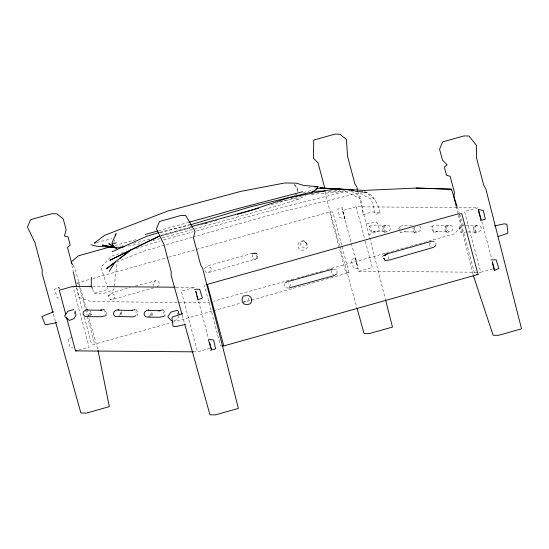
<?xml version="1.0" encoding="UTF-8"?>
<svg xmlns="http://www.w3.org/2000/svg" width="549" height="549" viewBox="0 0 549 549"><rect width="100%" height="100%" fill="white"/><g stroke="black" fill="none" stroke-linecap="round" stroke-linejoin="round"><path stroke-width="0.41" stroke-dasharray="2.75 2.06" d="M325.331 191.807L325.255 193.962L339.714 245.952M415.003 226.284L414.193 228.322L414.783 230.559L416.423 231.98L403.92 231.856L405.622 231.74L400.942 232.55L400.99 231.383M466.856 231.925L461.38 232.591L461.448 230.841L459.698 226.826L464.077 225.406M257.042 258.661L257.351 254.098L254.811 252.89L251.38 253.556L209.327 265.352L204.832 268.049L204.647 270.328L205.937 272.187L208.51 272.565L257.042 258.661L256.822 255.518L257.042 258.661L254.324 259.437L252.513 258.14L252.231 255.237L254.811 252.89M284.396 283.593L284.21 285.905L285.514 287.793L288.383 288.047M306.417 242.981L306.232 245.293L304.64 247.091L302.389 247.153L300.529 245.835L300.488 242.37L303.933 240.771L307.303 244.264L307.385 247.407L304.716 249.85L301.483 250.207L298.615 248.354L297.695 245.328L298.931 242.438L301.875 240.956L303.933 240.771L307.303 244.264L303.933 240.771M435.782 245.595L435.968 243.317L434.678 241.457M344.642 218.68L344.793 217.212L342.102 208.51L344.642 218.68L339.783 217.692L337.834 209.004L342.679 207.597M371.103 232.357L371.35 230.395L369.93 226.483L369.333 226.099L369.566 229.262L371.103 232.357L376.113 231.301L373.773 231.554L386.393 231.561L384.533 230.257L383.957 228.055L384.725 226.058L386.366 225.262L389.069 225.673L390.353 227.554L390.174 229.811L388.637 231.39L383.545 232.481L382.104 228.034L382.536 226.504L386.366 225.262L373.965 225.056L369.333 226.099M433.586 232.419L433.834 230.456L432.413 226.545L431.816 226.161L432.049 229.324L433.586 232.419L438.596 231.362L436.256 231.609L448.876 231.623L447.016 230.319L446.44 228.116L447.215 226.119L448.849 225.323L451.553 225.735L452.836 227.609L452.657 229.866L451.12 231.445L446.028 232.543L444.587 228.096L445.019 226.565L448.849 225.323L436.448 225.117L431.816 226.161M467.693 231.932L476.861 232.021L475.221 230.601L474.631 228.363L475.441 226.325L477.781 225.282L473.382 226.716L473.066 228.24L473.705 231.047L474.892 233.023L478.714 232.001L481.13 230.1L481.322 227.801L480.004 225.9L477.781 225.282L465.785 225.385M113.821 242.445L114.823 238.417M412.203 225.282L403.639 225.358L399.26 226.785L398.807 228.322L399.555 230.655M459.698 226.826L459.245 228.363L460.494 232.254L461.38 232.591M419.566 225.852L420.884 227.76L420.692 230.058L418.276 231.959L414.454 232.982L414.804 231.994L413.685 227.794M474.892 233.023L475.242 232.042L474.858 229.942L473.382 226.716M119.572 315.867L120.293 313.863L119.696 311.633M388.088 259.087L388.692 257.707L387.498 255.065M88.547 315.716L89.501 313.644L88.904 311.448M149.575 316.203L150.529 314.131L149.939 311.935M179.187 315.881L177.135 319.497L173.23 321.048M332.042 270.293L331.28 271.481L331.788 273.759L333.758 275.035M382.529 256.788L383.717 255.004M289.268 286.811L290.599 284.958L288.52 282.852M430.389 242.864L429.483 243.934L429.647 246.275L431.294 246.666M153.85 287.848L114.117 298.985L110.287 299.576L108.331 295.952L112.195 292.624L130.298 287.511M208.51 272.565L211.557 269.573L210.548 267.514L207.261 266.347M156.836 287.148L159.176 285.425L159.361 283.119L158.05 281.225L155.868 280.642L153.192 283.037L153.473 285.974M108.331 295.952L111.612 293.365L114.117 294.621L114.803 296.817L113.746 298.965L110.287 299.576M152.697 240.606L281.136 204.784L298.876 199.081L305.724 195.602M59.532 288.898L59.182 287.319L54.571 289.316L57.261 298.018L60.239 297.997M355.107 257.982L357.557 266.539L355.622 257.852L351.01 259.849L353.693 268.557L358.909 268.543M89.302 315.593L91.395 314.797L90.674 311.022M148.237 316.876L152.423 315.284L151.702 311.509M368.441 235.006L380.025 230.347L376.875 222.386L376.14 222.091L365.36 224.177M123.703 252.41L111.481 256.253L100.927 266.992L108.098 289.296L94.38 293.159L92.637 289.289M135.926 248.567L160.37 240.881M163.629 239.858L193.262 231.719M216.992 220.307L197.462 225.893M204.002 223.868L207.268 222.915M279.228 201.936L289.042 199.074M160.583 235.494L191.004 226.703M192.191 237.298L143.934 251.085L117.081 261.852L113.842 289.845L102.21 293.88L95.505 293.715L94.38 293.159M193.008 237.065L276.463 213.19L359.458 192.754L371.364 199.301L375.406 214.371L380.162 213.012C377.822 203.851 373.162 192.171 362.168 191.477M150.001 239.295L133.668 243.228M161.454 236.056L191.731 227.444L161.399 235.281M135.239 286.111L155.868 280.642M72.132 337.511L68.083 338.658L70.025 347.345L73.271 348.025M114.81 245.588L137.051 239.337M160.116 232.858L189.769 224.52M294.394 195.128L296.865 194.428M303.453 192.575L313.342 189.803M77.018 282.934L91.875 278.762M92.706 278.528L167.829 257.412M168.653 257.179L329.633 211.941L332.824 212.003L341.78 245.629M492.714 268.893L480.746 272.256L464.543 211.571L478.11 207.755L356.109 206.781L342.549 210.596L351.086 242.583M293.722 278.967L213.746 301.188M297.016 278.048L322.558 270.877M326.682 269.724L454.394 233.895L463.171 224.706L459.431 213.417M84.326 317.027L91.532 344.086L94.73 344.154L171.501 322.572M172.324 322.345L212.779 310.974M213.602 310.741L241.67 302.856M242.5 302.623L348.992 272.695L342 246.453M78.692 349.988L89.068 347.078L72.866 286.386M351.305 243.399L358.751 271.281L372.311 267.473L364.872 239.59M193.234 351.827L197.503 351.861L210.267 348.272M158.483 230.786L188.067 222.517M270.945 204.777L301.518 196.302M196.556 230.82L287.978 205.923L345.246 191.56L361.317 198.985L363.115 214.982L366.986 213.403L373.142 211.928L380.162 213.012M96.713 242.514L111.879 238.678M159.992 232.227L189.769 224.966M115.709 247.469L123.868 245.54M210.397 301.909L206.211 302.815L178.006 302.506M128.041 246.027L140.352 243.742M311.571 194.456L350.605 190.839M308.648 187.463L310.35 187.312M328.254 191.924L345.74 190.764M91.395 314.797L90.626 314.817L89.116 310.672M152.423 315.284L151.661 315.304L150.399 311.846M329.475 190.942L339.714 190.716M358.751 271.281L480.746 272.256M92.486 286.544L108.695 286.674M176.092 287.209L194.861 287.36L181.3 291.169L197.503 351.861M222.187 345.911L220.588 345.897L204.393 285.206M177.149 302.492L90.825 301.545L78.891 297.51L76.736 287.58M348.992 272.695L345.795 272.633L329.633 211.941M76.963 283.428L78.562 283.462L79.001 285.103M290.675 198.594L298.876 199.081M348.951 190.819L350.66 190.983M354.929 191.409L366.876 192.589L355.182 191.155M354.482 190.915L366.217 192.177L375.784 200.783M333.634 269.202L336.921 269.607L337.038 273.752M243.475 301.072L245.746 301.82L247.702 300.667L248.649 298.56L247.976 297.359M400.056 232.206L400.942 232.55M351.374 191.313L360.926 196.645M135.836 309.547L137.113 311.105L137.936 314.989L137.236 315.311L136.248 313.644L135.905 311.352M73.147 265.4L74.575 267.452L86.358 308.579M163.458 309.753L164.913 312.923L165.023 316.004L163.719 313.994L163.561 311.708M414.454 232.982L413.267 231.005L412.628 228.199M445.019 226.565L446.076 228.329L446.79 232.508M382.536 226.504L383.593 228.267L384.307 232.447M399.26 226.785L400.159 228.624M121.123 311.592L121.72 313.095L121.672 315.387L120.059 312.292M177.306 313.04L177.794 314.44M74.89 314.316L73.998 310.864M457.296 206.966L459.163 212.607M86.591 309.403L97.866 349.768M58.661 287.422L59.107 288.98M339.941 246.782L356.925 307.852M182.151 314.975L184.45 323.224M53.356 313.973L55.648 322.229M481.83 221.7L491.684 258.606M458.868 214.57L474.851 274.438M356.109 206.781L364.653 238.767M198.587 301.305L208.435 338.211M79.221 285.919L85.335 308.888M85.555 309.705L87.085 315.449M87.305 316.265L94.73 344.154M76.462 287.498L82.576 310.459M297.805 191.862L296.611 187.367L293.578 183.984L297.084 187.298L298.162 191.759M357.838 191.059L385.302 298.876M456.171 206.17L472.977 274.198M71.892 265.236L73.147 271.028M106.643 314.522L106.376 315.538L105.065 313.527L104.653 309.43L105.538 310.384L106.643 314.522M255.765 253.611L251.38 253.556L257.351 254.098L255.765 253.611"/><path stroke-width="0.82" d="M91.34 277.41L91.237 286.187L92.287 288.513M478.502 209.485L478.344 210.953L481.034 219.655L478.502 209.485L483.36 210.473L485.309 219.161L480.464 220.568M115.42 236.001L116.024 233.586L112.017 242.926L112.229 244.147L114.83 247.578L116.553 248.162L124.76 246.638M109.224 271.261L115.462 261.688L130.95 249.898L159.821 235.864L109.814 260.336L130.95 249.898L120.114 258.284M95.917 242.713L94.318 243.118L104.591 235.315L167.26 211.248L240.586 191.423L284.677 182.989L296.137 183.126L303.872 185.473L318.001 186.66L316.162 189.357L311.695 192.452M434.266 246.844L435.782 245.595M115.462 261.688L106.561 268.756L113.341 263.52M285.624 282.728L286.859 281.857L332.811 269.099M384.677 255.484L387.546 253.748L431.747 241.258M336.352 274.157L333.593 275.79L289.131 287.978M383.751 255.896L387.546 253.748L384.801 254.276M494.766 270.431L492.288 261.811L494.244 270.506L498.849 268.502L496.159 259.801L490.957 259.869M112.14 251.737L146.535 236.386L159.203 232.474M433.758 247.263L390.215 259.862L385.062 260.549M53.521 311.818L41.95 316.512L45.121 324.466L45.855 324.761L56.636 322.634M135.74 315.847L132.755 316.903L114.913 316.334L113.595 314.433L113.794 312.134L115.42 310.514L118.886 309.54M112.229 244.147L116.443 242.727M182.693 313.609L172.283 317.102L171.954 318.31L173.038 326.236L175.858 326.566L185.377 324.425M497.984 236.53L507.605 233.332L507.935 232.124L506.871 224.191L504.051 223.862L494.525 225.968M87.689 309.355L85.39 310.096L83.27 311.894L83.098 314.152L84.374 316.025L86.509 316.649L101.407 316.752L105.545 315.744M148.717 309.842L146.425 310.583L144.305 312.381L144.133 314.639L145.41 316.512L147.537 317.137L160.061 317.219L164.199 316.21M210.754 350.248L215.585 348.814L213.636 340.119L208.785 339.172L208.62 340.606L211.317 349.308L209.759 343.07M237.298 214.33L258.552 208.215M73.847 309.519L67.815 311.276L64.652 315.778L65.015 316.588L69.277 320.465L73.978 318.674L76.03 315.057L75.11 310.919M191.827 226.463L250.289 210.5L288.287 197.894L335.206 188.842L350.509 189.824M110.685 246.748L78.562 255.772L71.178 261.921L71.535 263.582M315.812 189.103L319.93 187.95L338.472 189.11M206.04 284.746L458.648 213.753L461.839 213.774L478.042 274.466L223.779 345.925L222.187 345.911M66.525 317.26L75.501 350.886L77.1 350.44M145.334 234.457L157.659 231.012M188.89 222.29L238.197 208.517L302.691 191.731M190.599 224.761L250.207 206.884L315.092 191.258L325.283 191.031M162.682 309.924L158.819 310.796L160.418 310.693L148.264 310.556M103.905 309.581L100.172 310.329L101.771 310.226L87.229 310.068M135.081 309.691L131.307 310.411L132.453 310.405L117.96 310.24M314.598 186.948L318.001 186.66M457.029 206.156L451.422 189.22L416.217 188.06L364.344 190.4L319.93 187.95L325.907 188.54M194.483 289.302L199.692 289.268L202.382 297.97L197.77 299.967L195.828 291.279L196.72 294.401M476.443 274.452L478.042 274.466M91.635 286.537L72.866 286.386L59.306 290.195L65.873 314.803M108.695 286.674L175.241 287.202M75.501 350.886L193.234 351.827M451.422 189.22L416.217 188.06M115.709 247.469L96.583 246.247L90.921 244.737M432.482 241.306L433.95 241.402M346.302 189.666L335.206 188.842L337.724 189.11M348.011 189.796L349.72 189.92M351.429 190.05L353.988 190.242M339.399 189.295L342.748 189.652M351.127 190.551L353.645 190.826M340.977 189.412L343.482 189.721M112.524 246.899L102.176 245.074L116.553 248.162L115.139 247.352M113.732 246.542L108.798 243.708L114.83 247.578M172.427 321.289L170.567 319.909L167.802 316.601L170.965 312.1L176.998 310.343L178 310.933L179.056 314.165M72.674 264.714L71.727 263.348L67.479 247.4L70.21 245.115L68.007 236.845L64.453 236.029L66.127 229.763L63.252 218.969L56.801 213.801L51.798 213.698L30.572 219.669L27.45 226.977L34.964 242.624L42.239 269.943L42.115 273.532L52.896 312.326M384.43 259.334L383.792 258.126L384.533 260.102M197.166 295.959L197.839 298.306M357.152 308.675L364.035 333.435L369.463 333.538L392.48 327.074L385.508 299.706M181.925 314.145L171.116 275.358L171.233 271.762L163.945 244.449L156.424 228.809L159.539 221.487L180.765 215.517L185.754 215.558L195.08 231.513L193.413 237.786L200.708 265.105L202.622 268.235L238.403 408.408L215.386 414.872L209.979 414.831L184.684 324.054M55.648 322.229L80.895 413.006L86.317 413.116L109.333 406.644L98.038 350.605M324.953 188.774L318.104 163.053L313.465 158.194L313.719 140.091L334.945 134.128L339.948 134.224L346.392 139.398L347.592 156.458L354.867 183.771L356.788 186.907L357.632 190.228M207.577 285.233L223.779 345.925M456.171 206.17L453.92 197.043L454.38 192.191L450.118 176.243L446.543 175.378L444.34 167.109L447.085 164.872L442.446 160.027L439.571 149.232L442.679 141.91L463.912 135.946L468.901 135.987L476.457 145.32L476.559 158.215L483.847 185.528L485.769 188.664L521.55 328.83L498.533 335.302L493.126 335.261L473.183 275.022M73.326 271.858L76.558 286.75M251.682 300.207L251.449 301.868L250.248 303.748L247.174 304.695L243.646 303.92L242.205 301.332L242.171 299.178L243.207 295.98L248.546 295.561L251.017 297.304L251.682 300.207"/></g></svg>
